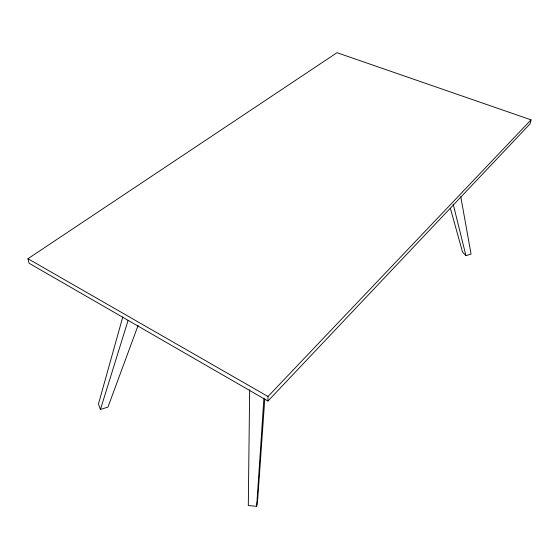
<?xml version="1.0" encoding="UTF-8"?>
<svg xmlns="http://www.w3.org/2000/svg" width="559" height="559" viewBox="0 0 559 559"><rect width="100%" height="100%" fill="white"/><g stroke="black" fill="none" stroke-linecap="round" stroke-linejoin="round"><path stroke-width="0.84" d="M267.971 401.034L267.999 396.506L531.05 119.857L336.993 52.693L27.95 258.719L29.047 263.226L267.971 401.034L530.079 123.853L531.05 119.857M249.649 389.777L248.308 505.553L256.672 506.307L257.727 498.991L264.77 399.105M256.672 506.307L263.904 398.301M122.791 316.911L98.461 404.01L100.431 409.502L107.964 407.071L138.115 325.401M100.431 409.502L128.123 320.3M450.386 208.304L462.531 251.997L465.94 255.652L471.062 254.093L460.763 196.656M27.95 258.719L267.999 396.506M453.167 204.07L465.94 255.652"/></g></svg>
